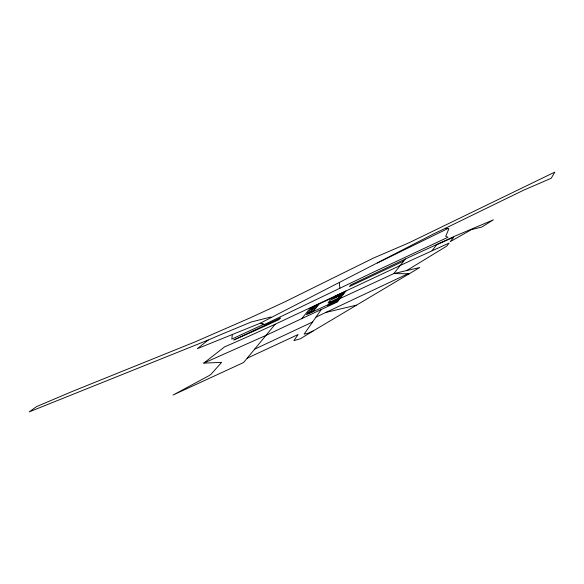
<?xml version="1.0" encoding="UTF-8"?>
<svg xmlns="http://www.w3.org/2000/svg" width="584" height="584" viewBox="0 0 584 584"><rect width="100%" height="100%" fill="white"/><g stroke="black" fill="none" stroke-linecap="round" stroke-linejoin="round"><path stroke-width="0.88" d="M232.337 334.581L231.797 339.085L263.742 324.288L260.369 323.164L197.385 348.663L208.232 340.019L219.876 334.997L251.229 322.003L271.012 316.988L271.02 317.63L260.369 323.164L264.391 324.507L372.322 272.67L447.95 237.257L445.731 236.294L448.884 228.731L445.315 228.315L433.759 233.826L271.02 317.63M321.302 309.491L304.154 334.114L307.403 333.5L313.112 331.004L419.735 267.516L393.879 273.56L339.976 298.541M432.036 250.667L436.73 244.725L453.768 237.199L450.264 241.623L471.434 229.643L481.829 227.008L493.356 219.847L454.44 236.33L405.354 258.997L393.879 273.56L409.136 273.816L407.866 273.794L316.032 317.068M312.929 311.725L319.003 304.03M330.843 301.592L327.617 305.68L338.209 300.775M332.997 298.869L335.15 296.139L345.75 291.233M329.88 303.863L331.194 302.198M335.953 296.176L334.639 297.84L341.173 294.81M345.932 291L337.194 302.059L266.129 335.311L203.772 363.124L221.621 362.365L211.101 374.198L209.13 375.621L173.098 395.01L243.623 362.511L275.181 324.229L413.406 259.296L449.111 243.075L446.651 246.171L406.639 270.582M301.68 318.674L310.783 307.505M203.772 363.124L224.592 346.867L236.389 341.742A278.495 34.901 -26.8 0 0 250.959 335.267L275.181 324.229M313.112 331.004L300.227 338.829L293.869 340.633L298.132 334.522L247.193 358.204M445.315 228.315L523.622 190.194L551.179 178.281L554.8 172.112L408.844 242.864L373.307 258.135L284.831 301.87L250.77 317.601L195.268 341.815L71.686 391.703L36.515 406.617L29.2 411.888L208.232 340.019M447.767 228.599L377.293 263.034M405.354 258.997L350.758 284.882L349.451 286.54L403.741 261.033M254.661 349.174L312.608 321.988M318.601 304.673L314.367 306.637L309.199 313.177L313.44 311.214M334.077 297.504L344.669 292.591M311.155 308.724L317.689 305.695M343.596 293.956L330.245 300.147L328.091 302.87L341.443 296.687M311.783 309.907L316.024 307.943M307.71 313.082L314.243 310.06M329.77 302.957L340.363 298.044M328.69 304.322L339.289 299.409M325.93 312.404L356.313 305.191M339.348 282.656L339.851 288.379M312.469 307.06L306.396 314.747L336.413 300.84L342.487 293.146L312.469 307.06M280.24 318.039L278.904 319.674L255.777 330.274A261.106 32.726 -26.8 0 1 239.535 337.479L233.79 339.976L280.24 318.039"/></g></svg>
